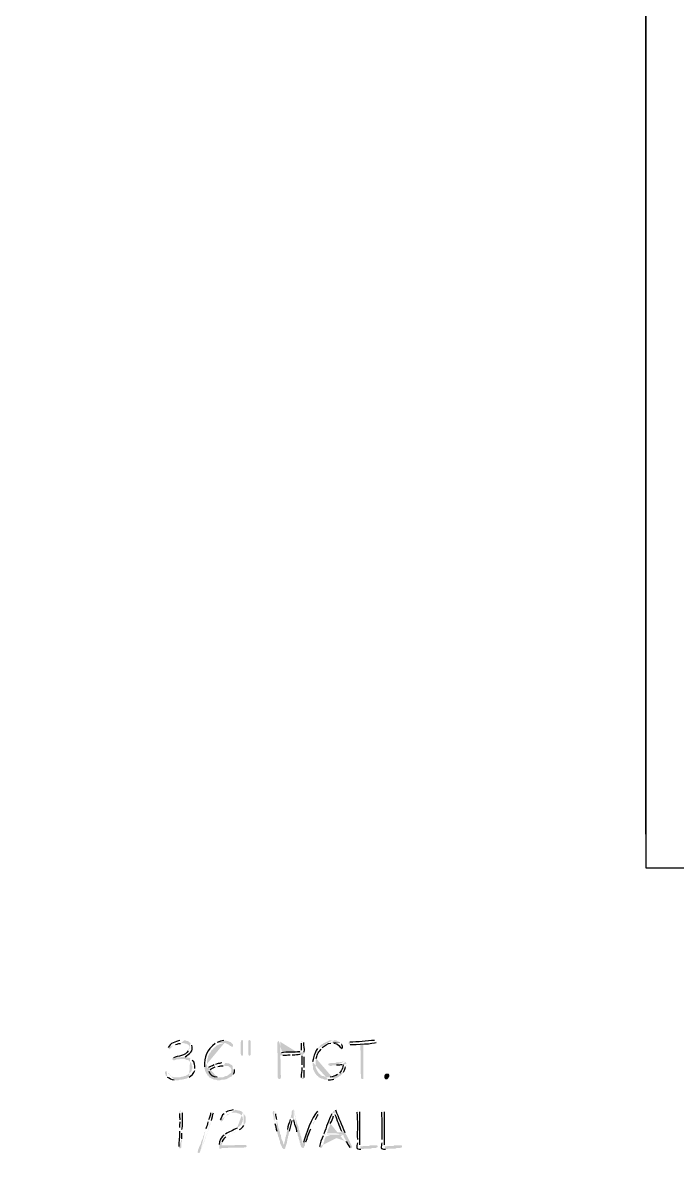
# Model space of a CAD drawing. Header units: inches. Extents: x -167 to 6071, y -6287 to -2731.
# Drawn here: x 575.7 to 644.2, y -5776.3 to -5657.1 of the extents above; entities that cross this region are included whole.
import ezdxf

# ---------------------------------------------------------------- set-up
doc = ezdxf.new("R2010")
doc.units = ezdxf.units.IN
doc.header["$LTSCALE"] = 96
doc.header["$MEASUREMENT"] = 0
doc.layers.add('PDF_Geometry', color=7, linetype='Continuous', true_color=0x4a4a4a)
doc.layers.add('PDF_Solid Fills', color=7, linetype='Continuous')

msp = doc.modelspace()

# ---------------------------------------------------------------- hatches: boundary and pattern name
at = {"layer": 'PDF_Solid Fills', "transparency": 33554559}
h = msp.add_hatch(color=256, dxfattribs=at)
h.paths.add_polyline_path([(592.44, -5763.67), (592.17, -5763.67)], flags=0)
h.paths.add_polyline_path([(590.94, -5764.42), (591, -5764.52), (591.05, -5764.58), (591.1, -5764.58), (591.26, -5764.42), (591.32, -5764.31), (591.42, -5764.26), (591.48, -5764.2), (591.69, -5764.1)], flags=0)
h.paths.add_polyline_path([(592.22, -5763.99), (592.38, -5763.94), (593.29, -5763.94), (593.18, -5763.88), (593.13, -5763.83), (593.08, -5763.78), (592.97, -5763.72), (592.86, -5763.72), (592.76, -5763.67), (592.6, -5763.67)], flags=0)
h = msp.add_hatch(color=256, dxfattribs=at)
h.paths.add_polyline_path([(593.29, -5763.94), (592.49, -5763.94), (592.54, -5763.94), (592.7, -5763.99), (592.81, -5763.99), (592.92, -5764.04), (592.97, -5764.1), (593.02, -5764.1), (593.13, -5764.2), (593.13, -5764.31), (593.18, -5764.42), (593.18, -5764.47), (593.13, -5764.58), (593.13, -5764.68), (593.02, -5764.74)], flags=0)
h.paths.add_polyline_path([(591.48, -5765.48), (591.37, -5765.54), (591.37, -5765.59), (591.42, -5765.7), (591.53, -5765.75), (591.58, -5765.75), (591.69, -5765.7), (591.85, -5765.64), (592.12, -5765.64), (592.22, -5765.59), (592.44, -5765.59), (593.24, -5765.54), (593.13, -5765.48), (593.02, -5765.48), (592.81, -5765.38), (592.65, -5765.38), (592.7, -5765.38)], flags=0)
h.paths.add_polyline_path([(593.4, -5764.15), (593.34, -5764.04)], flags=0)
h = msp.add_hatch(color=256, dxfattribs=at)
h.paths.add_polyline_path([(595.96, -5763.94), (595.85, -5763.99)], flags=0)
h.paths.add_polyline_path([(594.73, -5766.44), (594.73, -5766.55), (595.05, -5766.55), (595.05, -5766.39), (595, -5766.28), (595, -5765.8), (595.05, -5765.7), (595.05, -5765.59), (595.1, -5765.48), (595.1, -5765.32), (595.16, -5765.22), (595.21, -5765.11), (595.26, -5765), (595.37, -5764.9), (595.42, -5764.79), (595.48, -5764.68), (595.58, -5764.63), (595.64, -5764.52), (595.74, -5764.42), (595.85, -5764.36), (595.96, -5764.26), (596.01, -5764.2), (596.22, -5764.1), (596.38, -5764.04), (596.49, -5763.99), (596.6, -5763.99), (596.7, -5763.94), (596.81, -5763.94)], flags=0)
h = msp.add_hatch(color=256, dxfattribs=at)
h.paths.add_polyline_path([(596.81, -5763.67), (596.76, -5763.67)], flags=0)
h.paths.add_polyline_path([(596.06, -5763.88), (595.96, -5763.94), (596.92, -5763.94), (597.34, -5764.15), (597.45, -5764.26), (597.5, -5764.26), (597.56, -5764.31), (597.72, -5764.31), (597.72, -5764.1), (597.66, -5764.04), (597.45, -5763.83), (597.4, -5763.83), (597.29, -5763.78), (597.18, -5763.72), (597.08, -5763.72), (596.97, -5763.67)], flags=0)
for points in [[(598.68, -5763.62), (598.57, -5763.67), (598.57, -5763.72), (598.52, -5763.88), (598.52, -5765.06), (598.57, -5765.11), (598.57, -5765.22), (598.68, -5765.27), (598.78, -5765.22), (598.78, -5763.67)], [(599.42, -5763.62), (599.37, -5763.67), (599.32, -5763.72), (599.32, -5765.11), (599.37, -5765.22), (599.42, -5765.27), (599.53, -5765.22), (599.58, -5765.16), (599.58, -5763.78), (599.53, -5763.67)], [(611.37, -5764.04), (611.05, -5764.04), (611.1, -5767.56), (611.16, -5767.67), (611.26, -5767.72), (611.37, -5767.67), (611.37, -5767.56)], [(613.77, -5767.72), (613.66, -5767.72), (613.61, -5767.67), (613.56, -5767.56), (613.56, -5767.35), (613.61, -5767.24), (613.72, -5767.14), (613.98, -5767.14), (614.04, -5767.19), (614.09, -5767.3), (614.09, -5767.35), (614.04, -5767.51), (613.98, -5767.56), (613.98, -5767.62), (613.88, -5767.72)], [(599, -5774.6), (596.54, -5774.66), (596.28, -5774.66), (596.28, -5774.98), (596.49, -5774.98), (596.54, -5774.92), (598.94, -5774.87), (599, -5774.87), (599.1, -5774.82), (599.16, -5774.76), (599.1, -5774.66), (599.1, -5774.6)], [(612.65, -5774.66), (612.01, -5774.66), (611.96, -5774.71), (611.37, -5774.71), (611.26, -5774.76), (611, -5774.76), (612.86, -5774.76), (612.81, -5774.66), (612.76, -5774.66)], [(615.21, -5774.66), (614.57, -5774.66), (614.52, -5774.71), (613.93, -5774.71), (613.82, -5774.76), (613.56, -5774.76), (615.42, -5774.76), (615.37, -5774.66), (615.32, -5774.66)]]:
    msp.add_hatch(color=256, dxfattribs=at).paths.add_polyline_path(points)
h = msp.add_hatch(color=256, dxfattribs=at)
h.paths.add_polyline_path([(602.52, -5763.72), (602.41, -5763.78), (602.36, -5763.88), (602.41, -5767.56), (602.46, -5767.67), (602.57, -5767.72), (602.68, -5767.67), (602.73, -5767.56), (602.68, -5765.22), (602.94, -5765.22)], flags=0)
h.paths.add_polyline_path([(603.69, -5765.16), (603.9, -5765.16)], flags=0)
h.paths.add_polyline_path([(604.76, -5765.11), (604.92, -5765.11), (605.18, -5765), (602.68, -5764.95), (602.68, -5763.88), (602.62, -5763.78)], flags=0)
h = msp.add_hatch(color=256, dxfattribs=at)
h.paths.add_polyline_path([(604.97, -5763.72), (604.86, -5763.78), (604.86, -5763.94)], flags=0)
h.paths.add_polyline_path([(604.86, -5764.68), (604.86, -5764.84), (604.7, -5764.84)], flags=0)
h.paths.add_polyline_path([(602.78, -5764.95), (602.68, -5764.95), (605.18, -5765), (605.18, -5764.9)], flags=0)
h.paths.add_polyline_path([(605.13, -5763.88), (605.08, -5763.78)], flags=0)
h = msp.add_hatch(color=256, dxfattribs=at)
h.paths.add_polyline_path([(608.17, -5763.62), (608.12, -5763.62), (608.01, -5763.67), (607.8, -5763.67), (607.26, -5763.94), (607.21, -5763.94), (607.1, -5764.04), (606.89, -5764.15), (606.84, -5764.26), (606.73, -5764.36), (606.68, -5764.42), (606.57, -5764.52)], flags=0)
h.paths.add_polyline_path([(606.04, -5765.91), (606.04, -5766.28), (606.09, -5766.39), (606.09, -5766.66), (606.14, -5766.76), (606.2, -5766.87), (606.25, -5766.98), (606.3, -5767.08), (606.36, -5767.14), (606.41, -5767.24), (606.52, -5767.35), (606.62, -5767.4), (606.68, -5767.51), (607, -5767.67), (607.1, -5767.67), (607.32, -5767.78), (607.69, -5767.78)], flags=0)
h.paths.add_polyline_path([(608.28, -5767.72), (608.7, -5767.51), (607.42, -5767.51), (607.21, -5767.4), (607.1, -5767.4), (607, -5767.35), (606.89, -5767.3), (606.84, -5767.19), (606.73, -5767.14), (606.68, -5767.08), (606.62, -5766.98), (606.57, -5766.92), (606.52, -5766.82), (606.46, -5766.71), (606.41, -5766.6), (606.36, -5766.5), (606.36, -5765.75), (606.41, -5765.64), (606.41, -5765.54)], flags=0)
h.paths.add_polyline_path([(606.94, -5764.58), (607, -5764.52), (607.05, -5764.42)], flags=0)
h.paths.add_polyline_path([(607.96, -5763.94), (608.06, -5763.94), (608.17, -5763.88), (608.92, -5763.88), (608.86, -5763.83), (608.54, -5763.67), (608.44, -5763.67), (608.33, -5763.62)], flags=0)
h = msp.add_hatch(color=256, dxfattribs=at)
h.paths.add_polyline_path([(608.92, -5763.88), (608.17, -5763.88), (608.28, -5763.94)], flags=0)
h.paths.add_polyline_path([(609.13, -5764.52), (609.24, -5764.47), (609.24, -5764.26), (609.18, -5764.15), (609.13, -5764.04), (609.02, -5763.99)], flags=0)
h = msp.add_hatch(color=256, dxfattribs=at)
h.paths.add_polyline_path([(612.6, -5763.67), (612.54, -5763.67)], flags=0)
h.paths.add_polyline_path([(609.93, -5763.83), (609.82, -5763.88), (609.82, -5763.99), (609.88, -5764.1), (609.98, -5764.1)], flags=0)
h.paths.add_polyline_path([(612.7, -5763.88), (612.76, -5763.78), (612.7, -5763.72)], flags=0)
h = msp.add_hatch(color=256, dxfattribs=at)
h.paths.add_polyline_path([(593.24, -5765.54), (592.44, -5765.59), (592.65, -5765.59), (592.86, -5765.7), (592.97, -5765.7), (593.08, -5765.75), (593.34, -5766.02), (593.4, -5766.12), (593.4, -5766.23), (593.45, -5766.34), (593.45, -5766.6), (593.4, -5766.71), (593.4, -5766.82), (593.34, -5766.92), (593.29, -5766.98), (593.18, -5767.08), (593.08, -5767.14), (593.02, -5767.24), (592.97, -5767.24), (592.86, -5767.3), (592.81, -5767.35), (592.7, -5767.4), (592.6, -5767.4), (592.49, -5767.46), (592.33, -5767.46), (592.22, -5767.51), (591.85, -5767.51), (593.02, -5767.56), (593.13, -5767.51)], flags=0)
h.paths.add_polyline_path([(593.72, -5766.82), (593.72, -5766.6)], flags=0)
h.paths.add_polyline_path([(593.45, -5765.75), (593.4, -5765.7), (593.34, -5765.64)], flags=0)
h = msp.add_hatch(color=256, dxfattribs=at)
h.paths.add_polyline_path([(605.18, -5765), (604.92, -5765.11), (604.92, -5765.27)], flags=0)
h.paths.add_polyline_path([(604.92, -5766.23), (604.92, -5766.5)], flags=0)
h.paths.add_polyline_path([(604.86, -5767.56), (604.92, -5767.67), (605.02, -5767.72), (605.13, -5767.67), (605.18, -5767.56)], flags=0)
h.paths.add_polyline_path([(605.18, -5766.76), (605.18, -5766.5)], flags=0)
h.paths.add_polyline_path([(605.18, -5765.38), (605.18, -5765.11)], flags=0)
h = msp.add_hatch(color=256, dxfattribs=at)
h.paths.add_polyline_path([(596.76, -5766.02), (596.54, -5766.02)], flags=0)
h.paths.add_polyline_path([(595.9, -5766.18), (595.85, -5766.18), (595.74, -5766.23)], flags=0)
h.paths.add_polyline_path([(595.16, -5766.5), (595.05, -5766.55), (594.73, -5766.55), (594.78, -5766.71), (594.78, -5766.82), (594.84, -5766.92), (594.89, -5767.03), (594.94, -5767.14), (595, -5767.19), (595.05, -5767.3), (595.1, -5767.35), (595.16, -5767.4), (595.21, -5767.51), (595.32, -5767.56), (596.22, -5767.56), (596.06, -5767.51)], flags=0)
h.paths.add_polyline_path([(595.21, -5766.92), (595.16, -5766.82), (595.21, -5766.76), (595.32, -5766.71)], flags=0)
h.paths.add_polyline_path([(595.85, -5766.44), (595.96, -5766.44), (596.12, -5766.39)], flags=0)
h.paths.add_polyline_path([(596.7, -5766.34), (596.81, -5766.28), (597.66, -5766.28), (597.45, -5766.18), (597.4, -5766.12), (597.29, -5766.07), (597.13, -5766.07), (597.02, -5766.02), (596.92, -5766.02)], flags=0)
h = msp.add_hatch(color=256, dxfattribs=at)
h.paths.add_polyline_path([(597.66, -5766.28), (596.81, -5766.28), (596.92, -5766.34), (597.18, -5766.34), (597.29, -5766.39), (597.34, -5766.44), (597.45, -5766.5), (597.5, -5766.6), (597.56, -5766.71), (597.56, -5766.98), (597.5, -5767.08), (597.4, -5767.14), (597.29, -5767.24), (597.18, -5767.3), (597.13, -5767.35), (597.02, -5767.4), (596.92, -5767.4), (596.7, -5767.51), (596.33, -5767.51), (596.22, -5767.56), (595.32, -5767.56), (595.74, -5767.78), (595.96, -5767.78), (596.06, -5767.83), (596.38, -5767.83), (596.54, -5767.78), (596.76, -5767.78), (596.92, -5767.72), (597.02, -5767.72), (597.24, -5767.62), (597.29, -5767.56), (597.4, -5767.51), (597.5, -5767.46), (597.61, -5767.4), (597.66, -5767.3), (597.77, -5767.19)], flags=0)
h.paths.add_polyline_path([(597.88, -5766.71), (597.82, -5766.6), (597.82, -5766.5), (597.77, -5766.39)], flags=0)
h = msp.add_hatch(color=256, dxfattribs=at)
h.paths.add_polyline_path([(609.4, -5765.86), (608.81, -5765.96), (608.54, -5765.96), (608.44, -5766.02), (607.96, -5766.02), (607.85, -5766.07), (607.74, -5766.07), (607.69, -5766.18), (607.74, -5766.28), (607.8, -5766.28), (607.9, -5766.34), (608.01, -5766.34), (608.12, -5766.28), (608.44, -5766.28), (608.54, -5766.23)], flags=0)
h.paths.add_polyline_path([(609.13, -5766.18), (609.24, -5766.18), (609.56, -5766.12), (609.56, -5766.02), (609.5, -5765.91)], flags=0)
h = msp.add_hatch(color=256, dxfattribs=at)
h.paths.add_polyline_path([(609.56, -5766.12), (609.24, -5766.18), (609.24, -5766.23)], flags=0)
h.paths.add_polyline_path([(608.86, -5767.08), (608.76, -5767.14), (608.76, -5767.19), (608.65, -5767.24)], flags=0)
h.paths.add_polyline_path([(607.9, -5767.51), (607.74, -5767.51), (608.7, -5767.51), (608.81, -5767.46), (608.86, -5767.4), (608.97, -5767.35), (609.08, -5767.24), (609.13, -5767.14), (609.24, -5767.08), (609.29, -5766.98)], flags=0)
h.paths.add_polyline_path([(609.5, -5766.44), (609.56, -5766.34), (609.56, -5766.23)], flags=0)
h = msp.add_hatch(color=256, dxfattribs=at)
h.paths.add_polyline_path([(590.78, -5766.87), (590.68, -5766.92), (590.62, -5766.92), (590.62, -5767.14), (590.68, -5767.24), (590.68, -5767.35), (590.78, -5767.4), (590.84, -5767.51)], flags=0)
h.paths.add_polyline_path([(591.58, -5767.78), (591.69, -5767.83), (592.01, -5767.83), (592.12, -5767.78), (592.38, -5767.78), (592.49, -5767.72), (592.6, -5767.72), (592.76, -5767.67), (592.86, -5767.67), (592.92, -5767.62), (593.02, -5767.56), (591.85, -5767.51), (591.48, -5767.51), (591.16, -5767.35), (591.1, -5767.24), (591, -5767.19), (590.94, -5767.08), (590.94, -5767.03), (590.84, -5766.92)], flags=0)
h = msp.add_hatch(color=256, dxfattribs=at)
h.paths.add_polyline_path([(592.28, -5770.98), (592.17, -5771.03), (592.12, -5771.19), (592.12, -5771.3)], flags=0)
h.paths.add_polyline_path([(592.17, -5771.99), (592.17, -5772.2)], flags=0)
h.paths.add_polyline_path([(592.12, -5772.79), (592.12, -5773.16)], flags=0)
h.paths.add_polyline_path([(592.06, -5774.76), (592.06, -5774.92), (592.17, -5774.98), (592.28, -5774.92), (592.33, -5774.87), (592.33, -5774.34), (592.38, -5774.23), (592.38, -5773.96)], flags=0)
h.paths.add_polyline_path([(592.38, -5773.38), (592.38, -5773)], flags=0)
h.paths.add_polyline_path([(592.44, -5771.24), (592.44, -5771.14), (592.38, -5771.03)], flags=0)
h = msp.add_hatch(color=256, dxfattribs=at)
h.paths.add_polyline_path([(595.53, -5770.98), (595.48, -5771.03), (595.42, -5771.14), (595.37, -5771.24)], flags=0)
h.paths.add_polyline_path([(595.16, -5771.99), (595.16, -5772.1), (595.1, -5772.2)], flags=0)
h.paths.add_polyline_path([(594.89, -5772.9), (594.89, -5773), (594.84, -5773.11), (594.73, -5773.32), (594.73, -5773.43), (594.68, -5773.54), (594.62, -5773.7), (594.57, -5773.8), (594.57, -5773.91), (594.52, -5774.02), (594.46, -5774.12), (594.41, -5774.23), (594.36, -5774.34), (594.36, -5774.44), (594.3, -5774.6), (594.2, -5774.76), (594.14, -5774.92), (594.09, -5775.08), (594.04, -5775.19), (594.04, -5775.3), (593.98, -5775.3), (594.04, -5775.4), (594.14, -5775.46), (594.2, -5775.4), (594.25, -5775.4), (594.25, -5775.3), (594.3, -5775.24)], flags=0)
h.paths.add_polyline_path([(594.3, -5775.24, 0.021662), (595.05, -5773.27)], flags=0)
h.paths.add_polyline_path([(595.48, -5772.04, 0.041027), (595.05, -5773.27)], flags=0)
h.paths.add_polyline_path([(595.69, -5771.24), (595.69, -5771.14), (595.64, -5771.03)], flags=0)
h = msp.add_hatch(color=256, dxfattribs=at)
h.paths.add_polyline_path([(598.73, -5771.24), (597.88, -5771.24), (598.09, -5771.24), (598.2, -5771.3), (598.3, -5771.3), (598.41, -5771.35), (598.52, -5771.4), (598.52, -5771.46), (598.62, -5771.51), (598.73, -5771.72), (598.73, -5771.83), (598.78, -5771.94), (598.73, -5772.04), (598.73, -5772.15), (598.62, -5772.36), (598.62, -5772.42), (598.52, -5772.52), (598.46, -5772.58), (598.36, -5772.68), (598.25, -5772.74), (598.25, -5772.79), (598.14, -5772.84)], flags=0)
h.paths.add_polyline_path([(596.92, -5773.48), (596.86, -5773.48), (596.81, -5773.59)], flags=0)
h.paths.add_polyline_path([(596.28, -5774.55), (596.28, -5774.66), (596.54, -5774.66), (596.54, -5774.55), (596.6, -5774.39), (596.6, -5774.28)], flags=0)
h.paths.add_polyline_path([(596.97, -5773.75), (597.18, -5773.64), (597.29, -5773.54), (597.4, -5773.54), (597.5, -5773.48), (597.61, -5773.43), (597.66, -5773.38), (597.82, -5773.32), (597.93, -5773.27), (598.09, -5773.16), (598.41, -5773)], flags=0)
h.paths.add_polyline_path([(598.84, -5772.58), (598.89, -5772.47), (598.94, -5772.42), (599, -5772.31), (599.05, -5772.2), (599.05, -5771.72), (599, -5771.56), (598.94, -5771.51), (598.89, -5771.4), (598.84, -5771.3)], flags=0)
h = msp.add_hatch(color=256, dxfattribs=at)
h.paths.add_polyline_path([(597.88, -5770.92), (597.72, -5770.92)], flags=0)
h.paths.add_polyline_path([(596.97, -5771.19), (596.92, -5771.24), (596.81, -5771.35)], flags=0)
h.paths.add_polyline_path([(596.38, -5771.99), (596.44, -5772.1), (596.54, -5772.15), (596.6, -5772.1), (596.7, -5771.99), (596.7, -5771.94), (596.76, -5771.83), (596.81, -5771.78), (596.81, -5771.72), (596.86, -5771.67), (596.97, -5771.56), (597.08, -5771.51), (597.13, -5771.4), (597.24, -5771.35), (597.29, -5771.35), (597.4, -5771.3), (597.5, -5771.24), (598.73, -5771.24), (598.68, -5771.14), (598.57, -5771.08), (598.46, -5771.03), (598.36, -5771.03), (598.25, -5770.98), (598.14, -5770.98), (597.98, -5770.92)], flags=0)
h = msp.add_hatch(color=256, dxfattribs=at)
h.paths.add_polyline_path([(602.04, -5771.03), (601.93, -5771.08), (601.88, -5771.19), (601.88, -5771.3), (601.93, -5771.46), (601.93, -5771.56), (601.98, -5771.67), (601.98, -5771.94), (602.04, -5771.99), (602.04, -5772.1), (602.09, -5772.2), (602.09, -5772.36)], flags=0)
h.paths.add_polyline_path([(602.3, -5773.16), (602.36, -5773.27), (602.36, -5773.38), (602.41, -5773.54), (602.41, -5773.64), (602.46, -5773.75), (602.52, -5773.86), (602.52, -5773.96), (602.57, -5774.07), (602.62, -5774.18), (602.62, -5774.34), (602.68, -5774.5), (602.73, -5774.6), (602.84, -5774.82), (602.84, -5774.87), (602.89, -5774.92), (603, -5775.03), (603.1, -5775.03), (603.16, -5774.98), (603.21, -5774.92), (603.21, -5774.82), (603.26, -5774.66), (603.05, -5774.66), (603.05, -5774.6), (603, -5774.5), (602.94, -5774.39), (602.94, -5774.28), (602.89, -5774.18), (602.84, -5774.07), (602.78, -5773.96), (602.78, -5773.86), (602.73, -5773.75), (602.73, -5773.59), (602.62, -5773.38), (602.62, -5773.22), (602.57, -5773.11), (602.57, -5773), (602.52, -5772.9), (602.46, -5772.79), (602.46, -5772.68), (602.41, -5772.58), (602.41, -5772.42), (602.36, -5772.31), (602.36, -5772.2), (602.3, -5772.1), (602.3, -5771.94)], flags=0)
h.paths.add_polyline_path([(602.2, -5771.35), (602.2, -5771.3), (602.14, -5771.14), (602.09, -5771.08)], flags=0)
h = msp.add_hatch(color=256, dxfattribs=at)
h.paths.add_polyline_path([(604.06, -5770.92), (604.01, -5770.92), (603.9, -5771.03), (603.85, -5771.14), (603.85, -5771.4), (603.8, -5771.51), (603.8, -5771.62), (603.74, -5771.72), (604.01, -5771.83), (604.01, -5771.88), (604.06, -5771.99)], flags=0)
h.paths.add_polyline_path([(604.38, -5773.22), (604.44, -5773.32), (604.49, -5773.43), (604.49, -5773.59), (604.54, -5773.7), (604.6, -5773.86), (604.6, -5773.96), (604.65, -5774.12), (604.7, -5774.18), (604.7, -5774.34), (604.76, -5774.44), (604.76, -5774.55), (604.81, -5774.66), (604.86, -5774.82), (604.92, -5774.87), (605.02, -5774.92), (605.13, -5774.92), (605.13, -5774.87), (605.18, -5774.76), (605.24, -5774.66), (605.24, -5774.5), (605.02, -5774.5), (604.97, -5774.34), (604.97, -5774.23), (604.92, -5774.12), (604.92, -5774.02), (604.86, -5773.91), (604.86, -5773.75), (604.81, -5773.64), (604.76, -5773.54), (604.76, -5773.43), (604.7, -5773.32), (604.7, -5773.16), (604.65, -5773.06), (604.6, -5772.95), (604.6, -5772.84), (604.54, -5772.74), (604.54, -5772.63), (604.49, -5772.52), (604.44, -5772.42), (604.38, -5772.2), (604.33, -5771.99), (604.28, -5771.83), (604.22, -5771.72), (604.22, -5771.56), (604.17, -5771.51), (604.17, -5771.19), (604.22, -5771.08), (604.17, -5770.98)], flags=0)
h = msp.add_hatch(color=256, dxfattribs=at)
h.paths.add_polyline_path([(606.62, -5771.08), (606.57, -5771.08)], flags=0)
h.paths.add_polyline_path([(605.08, -5774.34), (605.02, -5774.5), (605.24, -5774.5), (605.29, -5774.39), (605.34, -5774.28)], flags=0)
h.paths.add_polyline_path([(605.88, -5772.9), (605.93, -5772.79), (605.98, -5772.68), (606.04, -5772.58), (606.09, -5772.47), (606.09, -5772.36), (606.14, -5772.26), (606.2, -5772.15), (606.3, -5772.04), (606.36, -5771.94)], flags=0)
h.paths.add_polyline_path([(606.62, -5771.4), (606.73, -5771.24), (606.73, -5771.08)], flags=0)
h = msp.add_hatch(color=256, dxfattribs=at)
h.paths.add_polyline_path([(608.12, -5771.24), (608.06, -5771.35)], flags=0)
h.paths.add_polyline_path([(607.21, -5773.43), (607.16, -5773.54), (609.24, -5773.54), (609.29, -5773.59), (609.29, -5773.7), (609.34, -5773.8), (609.4, -5773.91), (609.45, -5774.02), (609.56, -5774.12), (609.56, -5774.23)], flags=0)
h.paths.add_polyline_path([(609.93, -5774.87), (609.98, -5774.92), (610.04, -5774.98), (610.14, -5774.92), (610.2, -5774.82), (609.72, -5773.8), (609.66, -5773.7), (609.61, -5773.59), (609.56, -5773.54), (609.5, -5773.43), (607.53, -5773.38), (607.58, -5773.27), (607.64, -5773.16), (607.64, -5773.06), (607.69, -5772.9), (607.74, -5772.79), (607.8, -5772.68), (607.85, -5772.58), (607.85, -5772.52), (607.9, -5772.47), (607.9, -5772.36)], flags=0)
h.paths.add_polyline_path([(608.22, -5771.56), (608.33, -5771.46), (608.38, -5771.3)], flags=0)
h = msp.add_hatch(color=256, dxfattribs=at)
h.paths.add_polyline_path([(608.33, -5770.92), (608.28, -5770.98), (608.28, -5771.03), (608.22, -5771.08), (608.17, -5771.14), (608.12, -5771.24), (608.38, -5771.3), (608.38, -5771.4)], flags=0)
h.paths.add_polyline_path([(609.08, -5773.16), (609.13, -5773.27), (607.53, -5773.38), (609.5, -5773.43), (609.45, -5773.32)], flags=0)
h.paths.add_polyline_path([(608.49, -5770.98), (608.44, -5770.92)], flags=0)
h = msp.add_hatch(color=256, dxfattribs=at)
h.paths.add_polyline_path([(610.84, -5770.98), (610.73, -5771.03), (610.68, -5771.19)], flags=0)
h.paths.add_polyline_path([(610.73, -5774.02), (610.73, -5774.39)], flags=0)
h.paths.add_polyline_path([(611.1, -5775.03), (611.32, -5775.03), (611.48, -5774.98), (612.17, -5774.98), (612.28, -5774.92), (612.65, -5774.92), (612.76, -5774.87), (612.81, -5774.87), (612.86, -5774.76), (611, -5774.76), (611, -5774.6)], flags=0)
h.paths.add_polyline_path([(611, -5771.14), (610.94, -5771.03)], flags=0)
h = msp.add_hatch(color=256, dxfattribs=at)
h.paths.add_polyline_path([(613.4, -5770.98), (613.29, -5771.03), (613.24, -5771.19)], flags=0)
h.paths.add_polyline_path([(613.29, -5774.02), (613.29, -5774.39)], flags=0)
h.paths.add_polyline_path([(613.66, -5775.03), (613.88, -5775.03), (614.04, -5774.98), (614.73, -5774.98), (614.84, -5774.92), (615.21, -5774.92), (615.32, -5774.87), (615.37, -5774.87), (615.42, -5774.76), (613.56, -5774.76), (613.56, -5774.6)], flags=0)
h.paths.add_polyline_path([(613.56, -5771.14), (613.5, -5771.03)], flags=0)
h = msp.add_hatch(color=256, dxfattribs=at)
h.paths.add_polyline_path([(603.74, -5771.72), (603.69, -5771.83), (603.69, -5771.94)], flags=0)
h.paths.add_polyline_path([(603.42, -5773), (603.37, -5773.11), (603.37, -5773.22), (603.32, -5773.32), (603.32, -5773.48), (603.26, -5773.59), (603.26, -5773.7), (603.21, -5773.8), (603.21, -5773.91), (603.16, -5774.07), (603.16, -5774.18), (603.1, -5774.28), (603.1, -5774.39), (603.05, -5774.55), (603.05, -5774.66), (603.26, -5774.66), (603.32, -5774.5), (603.37, -5774.34), (603.37, -5774.23), (603.42, -5774.12), (603.42, -5773.96), (603.48, -5773.86), (603.48, -5773.7), (603.53, -5773.59), (603.53, -5773.48), (603.58, -5773.38), (603.58, -5773.27), (603.64, -5773.16)], flags=0)
h.paths.add_polyline_path([(603.9, -5772.04), (603.96, -5771.94), (604.01, -5771.83)], flags=0)
h = msp.add_hatch(color=256, dxfattribs=at)
h.paths.add_polyline_path([(607.16, -5773.54), (607.16, -5773.64)], flags=0)
h.paths.add_polyline_path([(606.78, -5774.76), (606.78, -5774.87), (606.89, -5774.92), (606.94, -5774.92), (607, -5774.87), (607.05, -5774.82), (607.05, -5774.71), (607.16, -5774.6), (607.21, -5774.39), (607.21, -5774.34), (607.26, -5774.23), (607.26, -5774.07), (607.32, -5773.96), (607.37, -5773.86), (607.42, -5773.75), (607.42, -5773.7), (609.24, -5773.54)], flags=0)

# ---------------------------------------------------------------- linework, layer by layer
at = {"layer": 'PDF_Geometry', "color": 7}
for points in [[(640.92, -5742.07), (640.92, -5581.11), (496.92, -5581.11), (496.92, -5818.6)], [(640.92, -5581.11), (640.92, -5745.59), (707.42, -5745.59), (707.42, -5734.07), (711.42, -5734.07), (711.42, -5730.6), (707.42, -5730.6), (707.42, -5714.6), (696.44, -5714.6), (696.44, -5718.07), (703.9, -5718.07), (703.9, -5742.07)]]:
    msp.add_lwpolyline(points, dxfattribs=at)
for points in [[(592.17, -5763.67), (591.74, -5763.81), (591.12, -5763.91), (590.94, -5764.42)], [(591.69, -5764.1), (592, -5764.03), (591.91, -5763.97), (592.22, -5763.99)], [(592.7, -5765.38), (593.13, -5765.05), (593.64, -5764.81), (593.4, -5764.15)], [(595.85, -5763.99), (595.01, -5764.64), (594.67, -5765.37), (594.73, -5766.44)], [(596.76, -5763.67), (596.52, -5763.7), (596.28, -5763.75), (596.06, -5763.88)], [(604.86, -5763.94), (604.86, -5764.18), (604.86, -5764.43), (604.86, -5764.68)], [(605.18, -5764.9), (605.22, -5764.42), (605.11, -5764.29), (605.13, -5763.88)], [(607.05, -5764.42), (607.32, -5764.22), (607.62, -5763.97), (607.96, -5763.94)], [(608.28, -5763.94), (608.76, -5763.95), (608.84, -5764.37), (609.13, -5764.52)], [(612.54, -5763.67), (611.65, -5763.65), (610.82, -5763.88), (609.93, -5763.83)], [(609.98, -5764.1), (610.58, -5764.1), (612.45, -5764), (612.7, -5763.88)], [(593.02, -5764.74), (592.75, -5765.3), (591.97, -5765.28), (591.48, -5765.48)], [(604.7, -5764.84), (604.07, -5764.93), (603.41, -5764.84), (602.78, -5764.95)], [(602.94, -5765.22), (603.4, -5765.25), (603.28, -5765.13), (603.69, -5765.16)], [(603.9, -5765.16), (604.4, -5765.2), (604.36, -5765.1), (604.76, -5765.11)], [(604.92, -5765.27), (604.92, -5765.59), (604.92, -5765.91), (604.92, -5766.23)], [(605.18, -5766.5), (605.18, -5766.12), (605.18, -5765.75), (605.18, -5765.38)], [(606.57, -5764.52), (606.16, -5765.15), (606.23, -5765.21), (606.04, -5765.91)], [(606.41, -5765.54), (606.64, -5764.88), (606.48, -5765.14), (606.94, -5764.58)], [(593.72, -5766.6), (593.72, -5766.3), (593.73, -5765.94), (593.45, -5765.75)], [(595.74, -5766.23), (595.52, -5766.35), (595.37, -5766.4), (595.16, -5766.5)], [(595.32, -5766.71), (595.49, -5766.62), (595.67, -5766.53), (595.85, -5766.44)], [(596.54, -5766.02), (596.17, -5766.16), (596.4, -5765.96), (595.9, -5766.18)], [(596.12, -5766.39), (596.4, -5766.37), (596.24, -5766.31), (596.7, -5766.34)], [(597.77, -5767.19), (597.86, -5766.94), (597.89, -5766.97), (597.88, -5766.71)], [(604.92, -5766.5), (604.95, -5767.06), (604.83, -5766.99), (604.86, -5767.56)], [(605.18, -5767.56), (605.18, -5767.3), (605.18, -5767.03), (605.18, -5766.76)], [(608.54, -5766.23), (608.94, -5766.26), (608.87, -5766.18), (609.13, -5766.18)], [(609.24, -5766.23), (609.16, -5766.84), (609.13, -5766.67), (608.86, -5767.08)], [(609.29, -5766.98), (609.48, -5766.64), (609.4, -5766.68), (609.5, -5766.44)], [(590.84, -5767.51), (591.16, -5767.59), (591.18, -5767.83), (591.58, -5767.78)], [(593.13, -5767.51), (593.4, -5767.36), (593.6, -5767.1), (593.72, -5766.82)], [(596.06, -5767.51), (595.69, -5767.53), (595.32, -5767.28), (595.21, -5766.92)], [(607.69, -5767.78), (608.15, -5767.8), (608, -5767.74), (608.28, -5767.72)], [(608.65, -5767.24), (608.4, -5767.37), (608.18, -5767.49), (607.9, -5767.51)], [(592.12, -5771.3), (592.08, -5771.86), (592.19, -5771.59), (592.17, -5771.99)], [(592.38, -5773), (592.5, -5772.68), (592.41, -5771.66), (592.44, -5771.24)], [(595.37, -5771.24), (595.39, -5771.41), (595.21, -5771.82), (595.16, -5771.99)], [(595.48, -5772.04), (595.53, -5771.9), (595.59, -5771.35), (595.69, -5771.24)], [(596.81, -5771.35), (596.5, -5771.46), (596.53, -5771.76), (596.38, -5771.99)], [(597.72, -5770.92), (597.32, -5771.04), (597.34, -5770.97), (596.97, -5771.19)], [(602.3, -5771.94), (602.3, -5771.73), (602.19, -5771.55), (602.2, -5771.35)], [(606.57, -5771.08), (605.95, -5771.66), (605.36, -5773.52), (605.08, -5774.34)], [(606.36, -5771.94), (606.45, -5771.76), (606.53, -5771.58), (606.62, -5771.4)], [(608.06, -5771.35), (607.69, -5772.06), (607.51, -5772.72), (607.21, -5773.43)], [(607.9, -5772.36), (608.08, -5771.98), (608.13, -5771.98), (608.22, -5771.56)], [(608.38, -5771.4), (608.6, -5771.98), (608.82, -5772.6), (609.08, -5773.16)], [(609.45, -5773.32), (609.14, -5772.54), (608.77, -5771.77), (608.49, -5770.98)], [(610.68, -5771.19), (610.78, -5772.07), (610.71, -5773.1), (610.73, -5774.02)], [(611, -5774.6), (611, -5773.45), (611, -5772.29), (611, -5771.14)], [(613.24, -5771.19), (613.34, -5772.07), (613.27, -5773.1), (613.29, -5774.02)], [(613.56, -5774.6), (613.56, -5773.45), (613.56, -5772.29), (613.56, -5771.14)], [(592.17, -5772.2), (592.19, -5772.54), (592.08, -5772.27), (592.12, -5772.79)], [(595.1, -5772.2), (595.04, -5772.51), (594.96, -5772.61), (594.89, -5772.9)], [(598.41, -5773), (598.56, -5772.88), (598.76, -5772.78), (598.84, -5772.58)], [(602.09, -5772.36), (602.2, -5772.62), (602.2, -5772.9), (602.3, -5773.16)], [(603.69, -5771.94), (603.6, -5772.3), (603.47, -5772.61), (603.42, -5773)], [(603.64, -5773.16), (603.68, -5772.78), (603.85, -5772.42), (603.9, -5772.04)], [(604.06, -5771.99), (604.07, -5772.32), (604.4, -5772.89), (604.38, -5773.22)], [(592.12, -5773.16), (592.15, -5773.78), (592.03, -5774.14), (592.06, -5774.76)], [(592.38, -5773.96), (592.38, -5773.77), (592.38, -5773.57), (592.38, -5773.38)], [(596.81, -5773.59), (596.49, -5773.74), (596.28, -5774.22), (596.28, -5774.55)], [(596.6, -5774.28), (596.69, -5774.02), (596.85, -5773.94), (596.97, -5773.75)], [(598.14, -5772.84), (597.75, -5773.07), (597.29, -5773.22), (596.92, -5773.48)], [(605.34, -5774.28), (605.5, -5773.82), (605.67, -5773.35), (605.88, -5772.9)], [(607.16, -5773.64), (606.98, -5773.98), (606.83, -5774.41), (606.78, -5774.76)], [(609.56, -5774.23), (609.67, -5774.46), (609.82, -5774.64), (609.93, -5774.87)], [(610.73, -5774.39), (610.68, -5774.78), (610.51, -5775.11), (611.1, -5775.03)], [(613.29, -5774.39), (613.24, -5774.78), (613.07, -5775.11), (613.66, -5775.03)]]:
    msp.add_open_spline(points, degree=3, dxfattribs=at)

doc.saveas('drawing.dxf')
